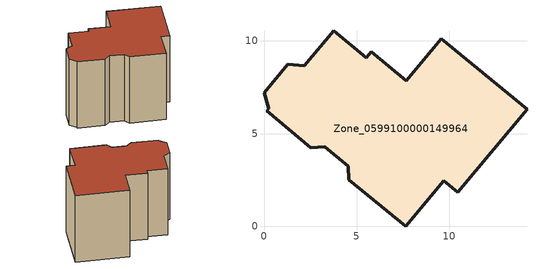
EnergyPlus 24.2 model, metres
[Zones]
Zone_0599100000149964
 floor ground (C_G): 0.26,6.34 0,7.21 1.28,8.75 2.17,8.65 3.75,10.55 5.51,9.08 5.78,9.41 7.66,7.85 9.56,10.12 14.19,6.3 10.46,1.83 9.7,2.47 7.65,0 4.56,2.52 4.54,3.25 3.28,4.3 2.53,4.24 0.16,6.22 z0.92
 wall outside (C_F): 2.53,4.24 3.28,4.3 4.54,3.25 4.56,2.52 7.65,0 9.7,2.47 10.46,1.83 14.19,6.3 9.56,10.12 7.66,7.85 5.78,9.41 5.51,9.08 3.75,10.55 2.17,8.65 1.28,8.75 0,7.21 0.26,6.34 0.16,6.22 2.53,4.24 z0.92:9.54
 roof outside (C_R): 0.26,6.34 0.16,6.22 2.53,4.24 3.28,4.3 4.54,3.25 4.56,2.52 7.65,0 9.7,2.47 10.46,1.83 14.19,6.3 9.56,10.12 7.66,7.85 5.78,9.41 5.51,9.08 3.75,10.55 2.17,8.65 1.28,8.75 0,7.21 z9.54
[BUILDING]
Pand.0599100000149964: North Axis=0; Terrain=City; Loads Convergence Tolerance Value=0.04; Temperature Convergence Tolerance Value=0.4; Solar Distribution=FullExterior; Maximum Number of Warmup Days=25; Minimum Number of Warmup Days=1
[Site:Location]
Rotterdam.The.Hague.AP_ZH_NLD Design_Conditions: Latitude=51.96; Longitude=4.45; Time Zone=1; Elevation=-4.5
[SITE:GROUNDTEMPERATURE:BUILDINGSURFACE]
18, 18, 18, 18, 18, 18, 18, 18, 18, 18, 18, 18
[MATERIAL] Thermal Absorptance=0.9; Solar Absorptance=0.7; Visible Absorptance=0.7
Name | Roughness | Thickness | Conductivity | Density | Specific Heat
G.TC.1946 | MediumSmooth | 0.15 | 1 | 540 | 1210
F.TC.1946 | Rough | 0.3 | 0.857143 | 1920 | 840
R.TC.1946 | MediumRough | 0.2 | 0.909091 | 1500 | 1000
[CONSTRUCTION]
C_G: G.TC.1946
C_F: F.TC.1946
C_R: R.TC.1946
[ZONE]
Zone_0599100000149964: Type=1; Multiplier=1; Ceiling Height=Autocalculate; Volume=Autocalculate; Floor Area=autocalculate; Part of Total Floor Area=Yes
[ZONEINFILTRATION:DESIGNFLOWRATE]
Infil_Zone_0599100000149964: Zone or ZoneList or Space or SpaceList=Zone_0599100000149964; Schedule=AlwaysOn; Design Flow Rate Calculation Method=Flow/Area; Flow Rate per Floor Area=0.003; Constant Term Coefficient=1; Temperature Term Coefficient=0; Velocity Term Coefficient=0; Velocity Squared Term Coefficient=0
[HVACTEMPLATE:ZONE:IDEALLOADSAIRSYSTEM]
Zone_0599100000149964: Maximum Heating Supply Air Temperature=50; Minimum Cooling Supply Air Temperature=13; Maximum Heating Supply Air Humidity Ratio=0.0156; Minimum Cooling Supply Air Humidity Ratio=0.0077; Heating Limit=NoLimit; Cooling Limit=NoLimit; Dehumidification Control Type=ConstantSensibleHeatRatio; Cooling Sensible Heat Ratio=0.7; Dehumidification Setpoint=60; Humidification Control Type=None; Humidification Setpoint=30; Outdoor Air Method=None; Outdoor Air Flow Rate per Person=0.00944; Outdoor Air Flow Rate per Zone Floor Area=0; Outdoor Air Flow Rate per Zone=0; Demand Controlled Ventilation Type=None; Outdoor Air Economizer Type=NoEconomizer; Heat Recovery Type=None; Sensible Heat Recovery Effectiveness=0.7; Latent Heat Recovery Effectiveness=0.65
[ZONECONTROL:THERMOSTAT]
ThermostatControl_Zone_0599100000149964: Zone or ZoneList=Zone_0599100000149964; Control Type Schedule=DualSetpointControlType; Control 1=Thermostat_Zone_0599100000149964; Temperature Difference Between Cutout And Setpoint=0
[THERMOSTATSETPOINT:DUALSETPOINT]
Thermostat_Zone_0599100000149964: Heating Setpoint Temperature Schedule=HeatingSetpoint_Zone_0599100000149964; Cooling Setpoint Temperature Schedule=CoolingSetpoint_Zone_0599100000149964
[SCHEDULE:COMPACT]
HeatingSetpoint_Zone_0599100000149964: Through: 12/31, For: AllDays, Until: 24:00, 21
CoolingSetpoint_Zone_0599100000149964: Through: 12/31, For: AllDays, Until: 24:00, 24
DualSetpointControlType: Through: 12/31, For: AllDays, Until: 24:00, 4
AlwaysOn: Through: 12/31, For: AllDays, Until: 24:00, 1
